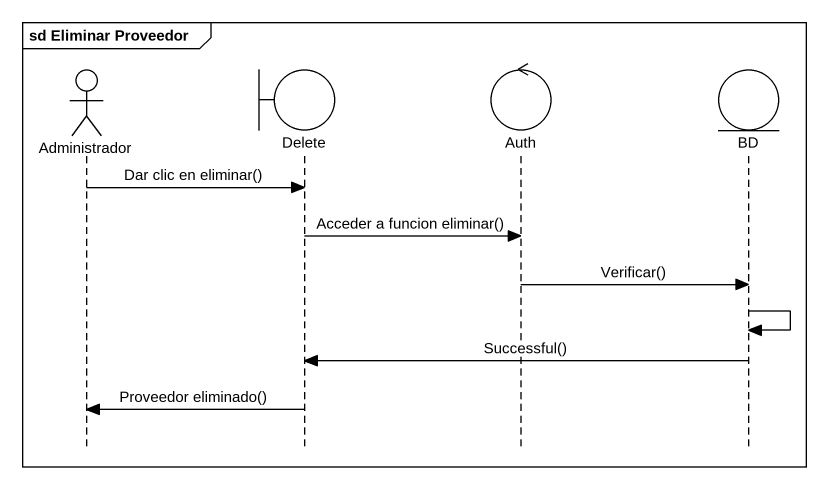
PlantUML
@startuml
mainframe sd Eliminar Proveedor
hide footbox
actor Administrador
boundary Delete
control Auth
entity BD

Administrador -> Delete : Dar clic en eliminar()
Delete -> Auth : Acceder a funcion eliminar()
Auth -> BD : Verificar()
BD -> BD
BD -> Delete : Successful()
Delete -> Administrador : Proveedor eliminado()
@enduml
